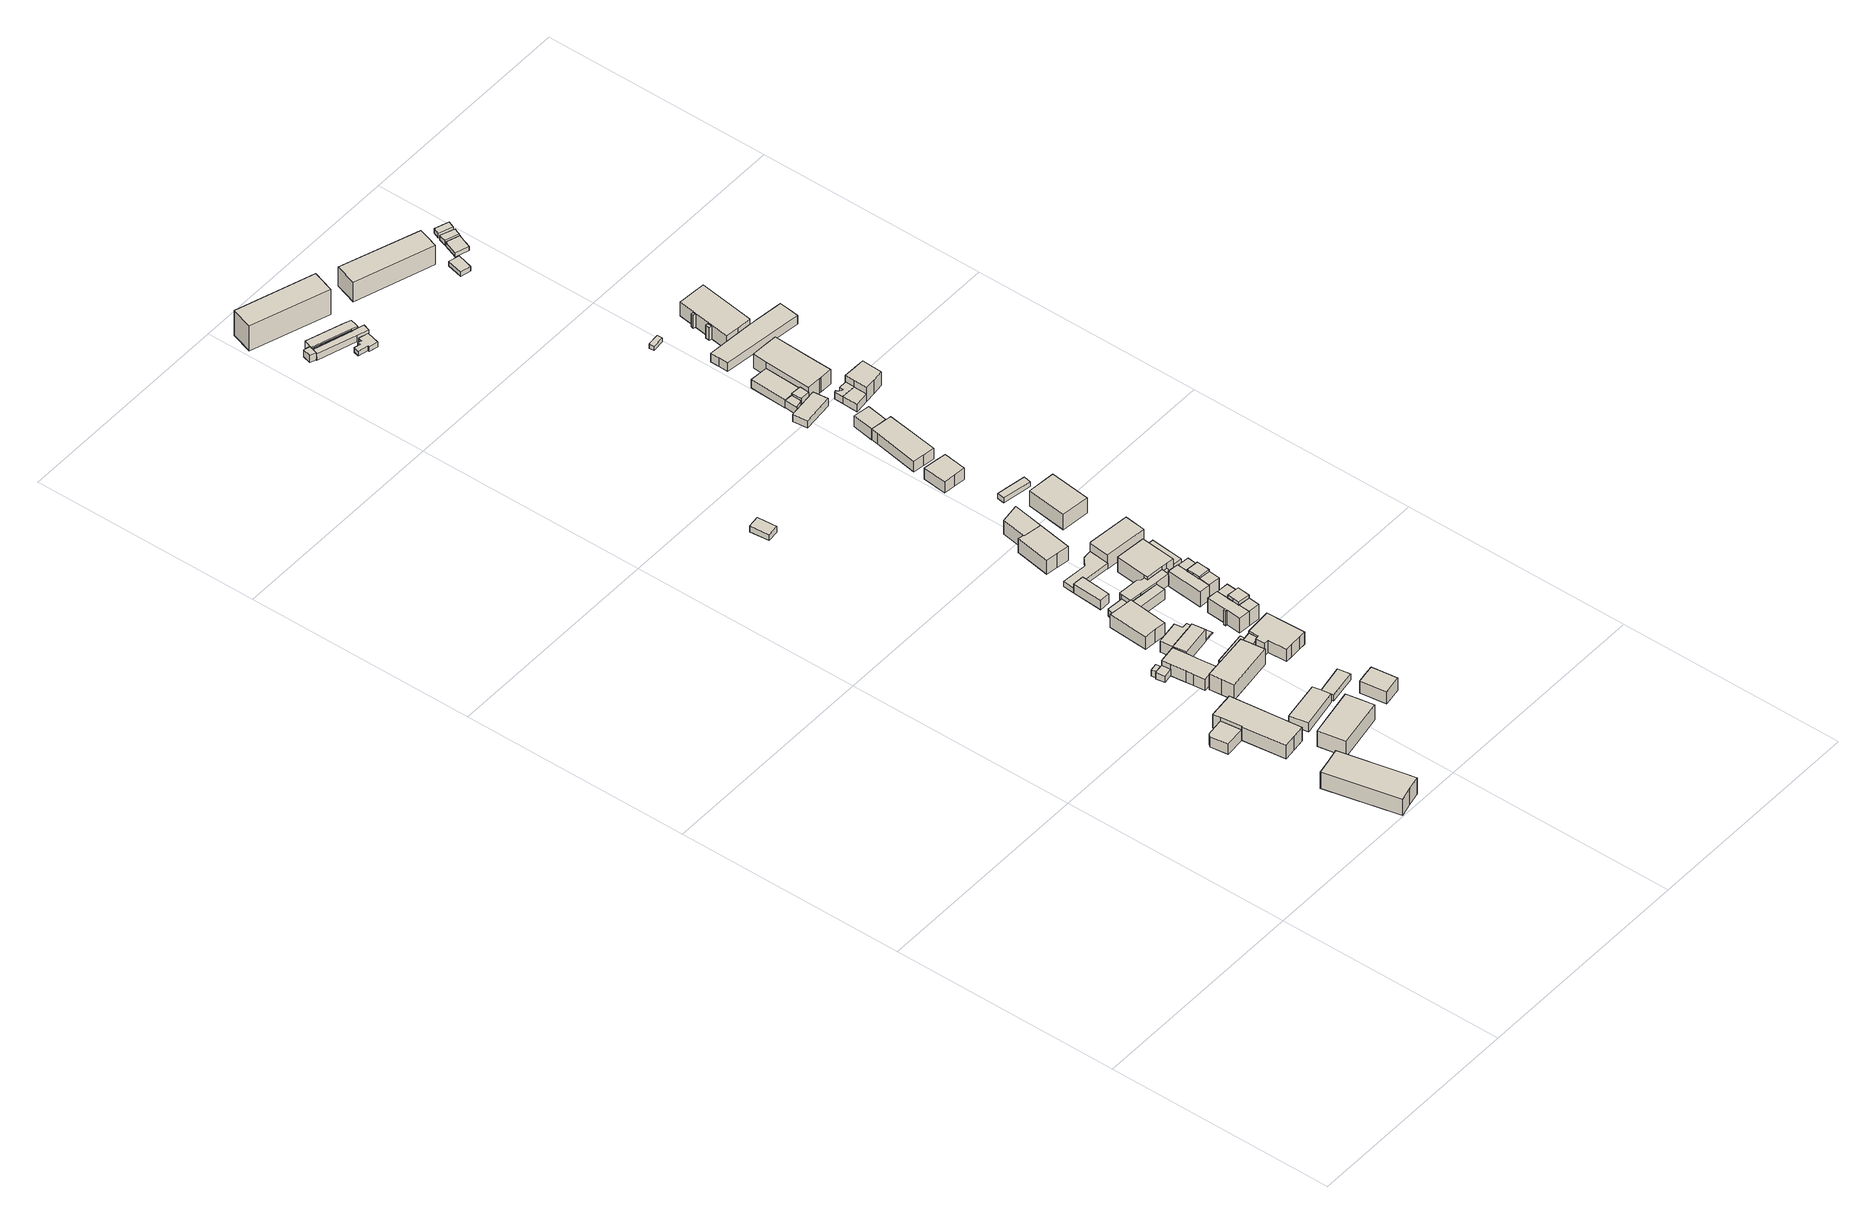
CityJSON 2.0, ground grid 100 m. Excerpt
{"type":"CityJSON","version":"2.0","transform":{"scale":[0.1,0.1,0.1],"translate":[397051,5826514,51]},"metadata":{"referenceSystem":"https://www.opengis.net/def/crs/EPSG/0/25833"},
"CityObjects":{
"building1":{"type":"Building","attributes":{"Gemeindeschluessel":"11000011","BezugspunktDach":"2200","function":"31001_3060","measuredHeight":9.57,"storeysAboveGround":1},"address":[{"country":"Germany","locality":"Berlin","thoroughfareNumber":"35 (4)","thoroughfareName":"Dorfstraße"}],"geometry":[{"type":"Solid","lod":"1","boundaries":[[[[0,1,2,3,4,5,6]],[[7,8,9,10,11,12,13]],[[7,13,6,5]],[[8,7,5,4]],[[9,8,4,3]],[[10,9,3,2]],[[11,10,2,1]],[[12,11,1,0]],[[13,12,0,6]]]]}]},
"building2":{"type":"Building","attributes":{"Gemeindeschluessel":"11000011","function":"31001_2120"},"address":[{"country":"Germany","locality":"Berlin","thoroughfareNumber":"34 (2)","thoroughfareName":"Dorfstraße"}],"children":["building2-1","building2-2"]},
"building2-1":{"type":"BuildingPart","attributes":{"BezugspunktDach":"2200","measuredHeight":7.62,"storeysAboveGround":1},"parents":["building2"],"geometry":[{"type":"Solid","lod":"1","boundaries":[[[[14,15,16,17,18,19,20,21,22]],[[23,24,25,26,27,28,29,30,31]],[[23,31,22,21]],[[24,23,21,20]],[[25,24,20,19]],[[26,25,19,18]],[[27,26,18,17]],[[28,27,17,16]],[[29,28,16,15]],[[30,32,33,29,15,14]],[[31,30,14,22]],[[29,33,32,30]]]]}]},
"building2-2":{"type":"BuildingPart","attributes":{"BezugspunktDach":"2200","measuredHeight":5.18,"storeysAboveGround":1},"parents":["building2"],"geometry":[{"type":"MultiSurface","lod":"1","boundaries":[[[34,35,33,32,36,37,38]],[[39,40,30,29,28,41,42]],[[39,42,38,37]],[[40,39,37,36]],[[30,40,36,32]],[[28,29,33,35]],[[41,28,35,34]],[[42,41,34,38]],[[29,30,43,32,33]]]}]},
"building3":{"type":"Building","attributes":{"Gemeindeschluessel":"11000011","BezugspunktDach":"2200","function":"31001_3060","measuredHeight":9.11,"storeysAboveGround":2},"address":[{"country":"Germany","locality":"Berlin","thoroughfareNumber":"35 (2)","thoroughfareName":"Dorfstraße"}],"geometry":[{"type":"Solid","lod":"1","boundaries":[[[[44,45,46,47,48]],[[49,50,51,52,53]],[[49,53,48,47]],[[50,49,47,46]],[[51,50,46,45]],[[52,51,45,44]],[[53,52,44,48]]]]}]},
"building4":{"type":"Building","attributes":{"Gemeindeschluessel":"11000011","BezugspunktDach":"2200","function":"31001_2143","measuredHeight":3.22,"storeysAboveGround":1},"address":[{"country":"Germany","locality":"Berlin","thoroughfareNumber":"33 (3)","thoroughfareName":"Dorfstraße"}],"geometry":[{"type":"Solid","lod":"1","boundaries":[[[[54,55,56,57,58,59]],[[60,61,62,63,64,65]],[[60,65,59,58]],[[61,60,58,57]],[[62,61,57,56]],[[63,62,56,55]],[[64,63,55,54]],[[65,64,54,59]]]]}]},
"building5":{"type":"Building","attributes":{"Gemeindeschluessel":"11000011","BezugspunktDach":"2200","function":"31001_2143","measuredHeight":3.15,"storeysAboveGround":1},"address":[{"country":"Germany","locality":"Berlin","thoroughfareNumber":"32 (4)","thoroughfareName":"Dorfstraße"}],"geometry":[{"type":"Solid","lod":"1","boundaries":[[[[58,57,66,67]],[[68,61,60,69]],[[68,69,67,66]],[[61,68,66,57]],[[60,61,57,58]],[[69,60,58,67]]]]}]},
"building6":{"type":"Building","attributes":{"Gemeindeschluessel":"11000011","BezugspunktDach":"2200","function":"31001_2120","measuredHeight":4.39,"storeysAboveGround":1},"address":[{"country":"Germany","locality":"Berlin","thoroughfareNumber":"34 (4)","thoroughfareName":"Dorfstraße"}],"geometry":[{"type":"Solid","lod":"1","boundaries":[[[[70,71,72,73,74]],[[75,76,77,78,79]],[[75,79,74,73]],[[76,75,73,72]],[[77,76,72,71]],[[78,77,71,70]],[[79,78,70,74]]]]}]},
"building7":{"type":"Building","attributes":{"Gemeindeschluessel":"11000011","BezugspunktDach":"2200","function":"31001_2143","measuredHeight":5.72,"storeysAboveGround":1},"address":[{"country":"Germany","locality":"Berlin","thoroughfareNumber":"33 (2)","thoroughfareName":"Dorfstraße"}],"geometry":[{"type":"Solid","lod":"1","boundaries":[[[[80,81,82,83,84,85,86,87,88,89]],[[90,91,92,93,94,95,96,97,98,99]],[[90,99,89,88]],[[91,90,88,87]],[[92,91,87,86]],[[93,92,86,85]],[[94,93,85,84]],[[95,94,84,83]],[[96,95,83,82]],[[97,96,82,81]],[[98,97,81,80]],[[99,98,80,89]]]]}]},
"building8":{"type":"Building","attributes":{"Gemeindeschluessel":"11000011","function":"31001_2120"},"address":[{"country":"Germany","locality":"Berlin","thoroughfareNumber":"34 (1)","thoroughfareName":"Dorfstraße"}],"children":["building8-1","building8-2"]},
"building8-1":{"type":"BuildingPart","attributes":{"BezugspunktDach":"2200","measuredHeight":9.77,"storeysAboveGround":2},"parents":["building8"],"geometry":[{"type":"MultiSurface","lod":"1","boundaries":[[[100,101,102,103,104,105,106,107]],[[108,109,110,111,112,113,114,115]],[[108,115,107,106]],[[109,108,106,105]],[[116,117,109,105,104]],[[111,110,104,103]],[[112,111,103,102]],[[113,112,102,101]],[[114,113,101,100]],[[115,114,100,107]],[[118,110,109,117,116]]]}]},
"building8-2":{"type":"BuildingPart","attributes":{"BezugspunktDach":"2200","measuredHeight":5.75,"storeysAboveGround":2},"parents":["building8"],"geometry":[{"type":"MultiSurface","lod":"1","boundaries":[[[116,119,120,121,122,117]],[[123,124,125,126,110,109]],[[123,109,117,122]],[[124,123,122,121]],[[125,124,121,120]],[[126,125,120,119]],[[110,126,119,116]],[[109,110,127,116,117]]]}]},
"building9":{"type":"Building","attributes":{"Gemeindeschluessel":"11000011","BezugspunktDach":"2200","function":"31001_1313","measuredHeight":2.91,"storeysAboveGround":1},"address":[{"country":"Germany","locality":"Berlin","thoroughfareNumber":"29 (3)","thoroughfareName":"Dorfstraße"}],"geometry":[{"type":"Solid","lod":"1","boundaries":[[[[128,129,130,131]],[[132,133,134,135]],[[132,135,131,130]],[[133,132,130,129]],[[134,133,129,128]],[[135,134,128,131]]]]}]},
"building10":{"type":"Building","attributes":{"Gemeindeschluessel":"11000011","BezugspunktDach":"2200","function":"31001_2143","measuredHeight":5.69,"storeysAboveGround":1},"address":[{"country":"Germany","locality":"Berlin","thoroughfareNumber":"32 (3)","thoroughfareName":"Dorfstraße"}],"geometry":[{"type":"Solid","lod":"1","boundaries":[[[[136,137,138,139,140,141,142]],[[143,144,145,146,147,148,149]],[[143,149,142,141]],[[144,143,141,140]],[[145,144,140,139]],[[146,145,139,138]],[[147,146,138,137]],[[148,147,137,136]],[[149,148,136,142]]]]}]},
"building11":{"type":"Building","attributes":{"Gemeindeschluessel":"11000011","BezugspunktDach":"2200","function":"31001_2120","measuredHeight":3.17,"storeysAboveGround":1},"address":[{"country":"Germany","locality":"Berlin","thoroughfareNumber":"34 (5)","thoroughfareName":"Dorfstraße"}],"geometry":[{"type":"Solid","lod":"1","boundaries":[[[[71,150,151,152,72]],[[153,154,155,156,157]],[[153,157,72,152]],[[154,153,152,151]],[[155,154,151,150]],[[156,155,150,71]],[[157,156,71,72]]]]}]},
"building12":{"type":"Building","attributes":{"Gemeindeschluessel":"11000011","BezugspunktDach":"2200","function":"31001_2143","measuredHeight":7.72,"storeysAboveGround":2},"address":[{"country":"Germany","locality":"Berlin","thoroughfareNumber":"32 (2)","thoroughfareName":"Dorfstraße"}],"geometry":[{"type":"Solid","lod":"1","boundaries":[[[[158,159,160,161,162,163,164,165,166]],[[167,168,169,170,171,172,173,174,175]],[[167,175,166,165]],[[168,167,165,164]],[[169,168,164,163]],[[170,169,163,162]],[[171,170,162,161]],[[172,171,161,160]],[[173,172,160,159]],[[174,173,159,158]],[[175,174,158,166]]]]}]},
"building13":{"type":"Building","attributes":{"Gemeindeschluessel":"11000011","function":"31001_2143"},"address":[{"country":"Germany","locality":"Berlin","thoroughfareNumber":"33 (1)","thoroughfareName":"Dorfstraße"}],"children":["building13-1","building13-2"]},
"building13-1":{"type":"BuildingPart","attributes":{"BezugspunktDach":"2200","measuredHeight":5.94,"storeysAboveGround":2},"parents":["building13"],"geometry":[{"type":"MultiSurface","lod":"1","boundaries":[[[176,177,178,138,137,136]],[[179,180,181,182,183,184]],[[179,184,136,137]],[[180,179,137,138]],[[181,180,138,178]],[[182,181,185,186,187,188,189,178,177]],[[183,182,177,176]],[[184,183,176,136]],[[189,188,187,186,185]]]}]},
"building13-2":{"type":"BuildingPart","attributes":{"BezugspunktDach":"2200","measuredHeight":0.475,"storeysAboveGround":2},"parents":["building13"],"geometry":[{"type":"Solid","lod":"1","boundaries":[[[[187,190,191,188]],[[192,193,186,185]],[[192,185,188,191]],[[193,192,191,190]],[[186,193,190,187]],[[185,186,187,188]]]]}]},
"building14":{"type":"Building","attributes":{"Gemeindeschluessel":"11000011","BezugspunktDach":"2200","function":"31001_2143","measuredHeight":3.4,"storeysAboveGround":1},"address":[{"country":"Germany","locality":"Berlin","thoroughfareNumber":"33 (4)","thoroughfareName":"Dorfstraße"}],"geometry":[{"type":"Solid","lod":"1","boundaries":[[[[194,195,196,197,198]],[[199,200,201,202,203]],[[199,203,198,197]],[[200,199,197,196]],[[201,200,196,195]],[[202,201,195,194]],[[203,202,194,198]]]]}]},
"building15":{"type":"Building","attributes":{"Gemeindeschluessel":"11000011","BezugspunktDach":"2200","function":"31001_3060","measuredHeight":7.62,"storeysAboveGround":1},"address":[{"country":"Germany","locality":"Berlin","thoroughfareNumber":"35 (1)","thoroughfareName":"Dorfstraße"}],"geometry":[{"type":"Solid","lod":"1","boundaries":[[[[204,205,206,207,208]],[[209,210,211,212,213]],[[209,213,208,207]],[[210,209,207,206]],[[211,210,206,205]],[[212,211,205,204]],[[213,212,204,208]]]]}]},
"building16":{"type":"Building","attributes":{"Gemeindeschluessel":"11000011","BezugspunktDach":"2200","function":"31001_2143","measuredHeight":3.55,"storeysAboveGround":2},"address":[{"country":"Germany","locality":"Berlin","thoroughfareNumber":"31A (3)","thoroughfareName":"Dorfstraße"}],"geometry":[{"type":"Solid","lod":"1","boundaries":[[[[214,215,216,217,218]],[[219,220,221,222,223]],[[219,223,218,217]],[[220,219,217,216]],[[221,220,216,215]],[[222,221,215,214]],[[223,222,214,218]]]]}]},
"building17":{"type":"Building","attributes":{"Gemeindeschluessel":"11000011","BezugspunktDach":"2200","function":"31001_2143","measuredHeight":4.71,"storeysAboveGround":2},"address":[{"country":"Germany","locality":"Berlin","thoroughfareNumber":"31A (1)","thoroughfareName":"Dorfstraße"}],"geometry":[{"type":"Solid","lod":"1","boundaries":[[[[224,225,226,227]],[[228,229,230,231]],[[228,231,227,226]],[[229,228,226,225]],[[230,229,225,224]],[[231,230,224,227]]]]}]},
"building18":{"type":"Building","attributes":{"Gemeindeschluessel":"11000011","BezugspunktDach":"2200","function":"31001_1010","measuredHeight":9.37,"storeysAboveGround":1},"address":[{"country":"Germany","locality":"Berlin","thoroughfareNumber":"34","thoroughfareName":"Dorfstraße"}],"geometry":[{"type":"Solid","lod":"1","boundaries":[[[[232,233,234,235,236,237,238,239,240,241,242]],[[243,244,245,246,247,248,249,250,251,252,253]],[[243,253,242,241]],[[244,243,241,240]],[[245,244,240,239]],[[246,245,239,238]],[[247,246,238,237]],[[248,247,237,236]],[[249,248,236,235]],[[250,249,235,234]],[[251,250,234,233]],[[252,251,233,232]],[[253,252,232,242]]]]}]},
"building19":{"type":"Building","attributes":{"Gemeindeschluessel":"11000011","BezugspunktDach":"2200","function":"31001_2143","measuredHeight":5.53,"storeysAboveGround":1},"address":[{"country":"Germany","locality":"Berlin","thoroughfareNumber":"32 (1)","thoroughfareName":"Dorfstraße"}],"geometry":[{"type":"Solid","lod":"1","boundaries":[[[[254,255,256,257,258]],[[259,260,261,262,263]],[[259,263,258,257]],[[260,259,257,256]],[[261,260,256,255]],[[262,261,255,254]],[[263,262,254,258]]]]}]},
"building20":{"type":"Building","attributes":{"Gemeindeschluessel":"11000011","function":"31001_2010"},"address":[{"country":"Germany","locality":"Berlin","thoroughfareNumber":"31A (2)","thoroughfareName":"Dorfstraße"}],"children":["building20-1","building20-2"]},
"building20-1":{"type":"BuildingPart","attributes":{"BezugspunktDach":"2200","measuredHeight":5.88,"storeysAboveGround":2},"parents":["building20"],"geometry":[{"type":"MultiSurface","lod":"1","boundaries":[[[264,265,266,267,268,269,270,271,272,273,274,275]],[[220,276,277,278,279,280,281,282,283,284,285,221]],[[220,221,275,274]],[[276,220,274,273]],[[277,276,273,272]],[[278,277,272,271]],[[279,278,271,270]],[[280,279,270,269]],[[281,280,269,268]],[[282,281,268,267]],[[283,282,283,286,287,288,267,266]],[[284,283,266,265]],[[285,284,265,264]],[[221,285,264,275]],[[288,287,286,283,282]]]}]},
"building20-2":{"type":"BuildingPart","attributes":{"BezugspunktDach":"2200","measuredHeight":4.78,"storeysAboveGround":2},"parents":["building20"],"geometry":[{"type":"Solid","lod":"1","boundaries":[[[[289,290,287,286]],[[282,291,292,283]],[[291,282,287,290]],[[292,291,290,289]],[[283,292,289,286]],[[282,283,286,287]]]]}]},
"building21":{"type":"Building","attributes":{"Gemeindeschluessel":"11000011","BezugspunktDach":"2200","function":"31001_2143","measuredHeight":2.66,"storeysAboveGround":1},"address":[{"country":"Germany","locality":"Berlin","thoroughfareNumber":"31 (4)","thoroughfareName":"Dorfstraße"}],"geometry":[{"type":"Solid","lod":"1","boundaries":[[[[293,294,295,296,297,298,299,300]],[[301,302,303,304,305,306,229,228]],[[301,228,300,299]],[[302,301,299,298]],[[303,302,298,297]],[[304,303,297,296]],[[305,304,296,295]],[[306,305,295,294]],[[229,306,294,293]],[[228,229,293,300]]]]}]},
"building22":{"type":"Building","attributes":{"Gemeindeschluessel":"11000011","function":"31001_1010"},"address":[{"country":"Germany","locality":"Berlin","thoroughfareNumber":"33","thoroughfareName":"Dorfstraße"}],"children":["building22-1","building22-2","building22-3","building22-4"]},
"building22-1":{"type":"BuildingPart","attributes":{"BezugspunktDach":"2200","measuredHeight":9.99,"storeysAboveGround":2},"parents":["building22"],"geometry":[{"type":"MultiSurface","lod":"1","boundaries":[[[307,308,309,310,311]],[[312,313,314,315,316]],[[317,318,311,310]],[[313,312,310,309],[313,319,317,312]],[[320,321,309,308]],[[314,313,322,313,314,323]],[[315,314,308,307]],[[324,318,325,315,316,315,307,311]],[[317,319,313,312]],[[323,314,313,322,321,320]],[[316,315,325,318,324]]]}]},
"building22-2":{"type":"BuildingPart","attributes":{"BezugspunktDach":"2200","measuredHeight":9.56,"storeysAboveGround":2},"parents":["building22"],"geometry":[{"type":"MultiSurface","lod":"1","boundaries":[[[326,327,328,318,319,329,330,331,332,333]],[[334,335,336,337,313,316,338,339,340,341]],[[334,341,333,332]],[[335,334,332,331]],[[336,335,331,330]],[[337,336,330,329]],[[321,342,329,319]],[[339,338,328,327]],[[340,339,327,326]],[[341,340,326,333]],[[313,337,342,321]],[[316,312,317,318]],[[313,343,319,317,312]],[[338,316,318,328]]]}]},
"building22-3":{"type":"BuildingPart","attributes":{"BezugspunktDach":"2200","measuredHeight":7.06,"storeysAboveGround":2},"parents":["building22"],"geometry":[{"type":"Solid","lod":"1","boundaries":[[[[320,344,342,321]],[[337,345,314,313]],[[345,337,342,344]],[[314,345,344,320]],[[337,313,321,342]],[[314,320,321,313]]]]}]},
"building22-4":{"type":"BuildingPart","attributes":{"BezugspunktDach":"2200","measuredHeight":7.27,"storeysAboveGround":2},"parents":["building22"],"geometry":[{"type":"Solid","lod":"1","boundaries":[[[[346,325,318,328]],[[316,315,347,338]],[[328,338,328,318]],[[347,315,325,346]],[[338,347,346,328]],[[316,338,328,318]],[[315,316,318,325]]]]}]},
"building23":{"type":"Building","attributes":{"Gemeindeschluessel":"11000011","BezugspunktDach":"2200","function":"31001_2143","measuredHeight":9.01,"storeysAboveGround":1},"address":[{"country":"Germany","locality":"Berlin","thoroughfareNumber":"31 (2)","thoroughfareName":"Dorfstraße"}],"geometry":[{"type":"Solid","lod":"1","boundaries":[[[[348,349,350,351,352,353,354,355]],[[356,357,358,359,360,361,362,363]],[[356,363,355,354]],[[357,356,354,353]],[[358,357,353,352]],[[359,358,352,351]],[[360,359,351,350]],[[361,360,350,349]],[[362,361,349,348]],[[363,362,348,355]]]]}]},
"building24":{"type":"Building","attributes":{"Gemeindeschluessel":"11000011","function":"31001_1010"},"address":[{"country":"Germany","locality":"Berlin","thoroughfareNumber":"32","thoroughfareName":"Dorfstraße"}],"children":["building24-1","building24-2","building24-3","building24-4"]},
"building24-1":{"type":"BuildingPart","attributes":{"BezugspunktDach":"2200","measuredHeight":9.05,"storeysAboveGround":2},"parents":["building24"],"geometry":[{"type":"MultiSurface","lod":"1","boundaries":[[[364,365,366,367,368,369]],[[370,371,372,373,374,375]],[[376,377,369,368]],[[378,376,368,367]],[[379,380,371,367,366]],[[373,372,366,365]],[[374,373,365,364]],[[381,382,383,364,369]],[[370,375,377,376]],[[371,370,376,378]],[[384,372,371,380,379]],[[385,375,374,383,382,381]]]}]},
"building24-2":{"type":"BuildingPart","attributes":{"BezugspunktDach":"2200","measuredHeight":9.29,"storeysAboveGround":2},"parents":["building24"],"geometry":[{"type":"MultiSurface","lod":"1","boundaries":[[[386,377,378,387,388,389,390]],[[391,392,393,371,375,394,395]],[[391,395,390,389]],[[392,391,389,388]],[[393,392,388,387]],[[371,380,396,393,387,378]],[[375,371,370,375,377]],[[395,394,386,390]],[[393,396,380,371]],[[377,375,370,376]],[[378,376,370,371]],[[375,377,386,394]]]}]},
"building24-3":{"type":"BuildingPart","attributes":{"BezugspunktDach":"2200","measuredHeight":7.58,"storeysAboveGround":2},"parents":["building24"],"geometry":[{"type":"MultiSurface","lod":"1","boundaries":[[[397,382,381,398]],[[375,374,399,394]],[[375,377,386,398,381]],[[374,375,374,382]],[[399,374,382,397]],[[394,399,397,398]],[[386,377,375,394]],[[381,382,374,375]]]}]},
"building24-4":{"type":"BuildingPart","attributes":{"BezugspunktDach":"2200","measuredHeight":9.32,"storeysAboveGround":2},"parents":["building24"],"geometry":[{"type":"Solid","lod":"1","boundaries":[[[[379,400,396,380]],[[393,401,372,371]],[[401,393,396,400]],[[372,401,400,379]],[[372,379,372,371]],[[371,380,396,393]],[[371,372,379,380]]]]}]},
"building25":{"type":"Building","attributes":{"Gemeindeschluessel":"11000011","BezugspunktDach":"2200","function":"31001_2143","measuredHeight":8.9,"storeysAboveGround":1},"address":[{"country":"Germany","locality":"Berlin","thoroughfareNumber":"31 (1)","thoroughfareName":"Dorfstraße"}],"geometry":[{"type":"Solid","lod":"1","boundaries":[[[[402,350,403,404,405,352]],[[406,407,408,409,410,411]],[[406,411,352,405]],[[407,406,405,404]],[[408,407,404,403]],[[409,408,403,350]],[[410,409,350,402]],[[411,410,402,352]]]]}]},
"building26":{"type":"Building","attributes":{"Gemeindeschluessel":"11000011","function":"31001_1120"},"address":[{"country":"Germany","locality":"Berlin","thoroughfareNumber":"31A","thoroughfareName":"Dorfstraße"}],"children":["building26-1","building26-2"]},
"building26-1":{"type":"BuildingPart","attributes":{"BezugspunktDach":"2200","measuredHeight":7.51,"storeysAboveGround":2},"parents":["building26"],"geometry":[{"type":"MultiSurface","lod":"1","boundaries":[[[412,413,414,415,416,417,418,419]],[[420,421,422,423,424,425,426,427]],[[420,427,419,418]],[[421,420,418,417]],[[422,421,417,416]],[[423,422,416,415]],[[428,429,415,414]],[[425,424,414,413]],[[426,425,413,412]],[[427,426,412,419]],[[424,423,429,428]]]}]},
"building26-2":{"type":"BuildingPart","attributes":{"BezugspunktDach":"2200","measuredHeight":4.93,"storeysAboveGround":2},"parents":["building26"],"geometry":[{"type":"MultiSurface","lod":"1","boundaries":[[[430,431,429,428]],[[432,433,434,435]],[[432,435,428,424,423]],[[433,432,429,431]],[[434,433,431,430]],[[435,434,430,428]],[[423,424,428,429]]]}]},
"building27":{"type":"Building","attributes":{"Gemeindeschluessel":"11000011","function":"31001_2143"},"address":[{"country":"Germany","locality":"Berlin","thoroughfareNumber":"5 (1)","thoroughfareName":"Blankenburger Pflasterweg"}],"children":["building27-1","building27-2","building27-3","building27-4"]},
"building27-1":{"type":"BuildingPart","attributes":{"BezugspunktDach":"2200","measuredHeight":3.95,"storeysAboveGround":1},"parents":["building27"],"geometry":[{"type":"MultiSurface","lod":"1","boundaries":[[[436,437,438,439,440,441,442,443,444]],[[445,446,447,448,449,450,451,452,453]],[[445,454,455,444,443]],[[448,447,441,440]],[[449,448,440,439]],[[450,449,439,438]],[[451,450,438,437]],[[452,451,437,436]],[[456,457,436,444]],[[455,454,445,453]],[[453,452,457,456]]]}]},
"building27-2":{"type":"BuildingPart","attributes":{"BezugspunktDach":"2200","measuredHeight":3.91,"storeysAboveGround":1},"parents":["building27"],"geometry":[{"type":"MultiSurface","lod":"1","boundaries":[[[458,454,459,460]],[[461,445,462,463]],[[461,463,460,459]],[[445,461,459,454]],[[464,465,456,455,458]],[[445,453,466,467]],[[463,462,458,460]],[[454,455,453,445]],[[456,465,466,453]],[[462,467,466,468,465,464]]]}]},
"building27-3":{"type":"BuildingPart","attributes":{"BezugspunktDach":"2200","measuredHeight":3.21,"storeysAboveGround":1},"parents":["building27"],"geometry":[{"type":"MultiSurface","lod":"1","boundaries":[[[469,457,456,465]],[[453,452,470,466]],[[470,452,457,469]],[[452,453,456,457]],[[470,469,465,466]]]}]},
"building27-4":{"type":"BuildingPart","attributes":{"BezugspunktDach":"2200","measuredHeight":3.21,"storeysAboveGround":1},"parents":["building27"],"geometry":[{"type":"MultiSurface","lod":"1","boundaries":[[[471,472,473,469,465,474]],[[466,470,475,476,477,478]],[[478,474,464,462,467]],[[475,470,469,473]],[[476,475,473,472]],[[477,476,472,471]],[[478,477,471,474]],[[466,467,462,464,465,479]],[[466,465,469,470]]]}]},
"building28":{"type":"Building","attributes":{"Gemeindeschluessel":"11000011","BezugspunktDach":"2200","function":"31001_2143","measuredHeight":2.31,"storeysAboveGround":1},"address":[{"country":"Germany","locality":"Berlin","thoroughfareNumber":"5 (7)","thoroughfareName":"Blankenburger Pflasterweg"}],"geometry":[{"type":"Solid","lod":"1","boundaries":[[[[480,481,482,483,484,485,486,487,488,489]],[[490,491,492,493,494,495,496,497,498,499]],[[490,499,489,488]],[[491,490,488,487]],[[492,491,487,486]],[[493,492,486,485]],[[494,493,485,484]],[[495,494,484,483]],[[496,495,483,482]],[[497,496,482,481]],[[498,497,481,480]],[[499,498,480,489]]]]}]},
"building29":{"type":"Building","attributes":{"Gemeindeschluessel":"11000011","BezugspunktDach":"2200","function":"31001_1010","measuredHeight":12.56,"storeysAboveGround":2},"address":[{"country":"Germany","locality":"Berlin","thoroughfareNumber":"5, 7","thoroughfareName":"Blankenburger Pflasterweg"}],"geometry":[{"type":"Solid","lod":"1","boundaries":[[[[500,501,502,503]],[[504,505,506,507]],[[504,507,503,502]],[[505,504,502,501]],[[506,505,501,500]],[[507,506,500,503]]]]}]},
"building30":{"type":"Building","attributes":{"Gemeindeschluessel":"11000011","BezugspunktDach":"2200","function":"31001_2143","measuredHeight":6.91,"storeysAboveGround":2},"address":[{"country":"Germany","locality":"Berlin","thoroughfareNumber":"31 (3)","thoroughfareName":"Dorfstraße"}],"geometry":[{"type":"Solid","lod":"1","boundaries":[[[[508,509,510,511,512]],[[513,514,515,516,517]],[[513,517,512,511]],[[514,513,511,510]],[[515,514,510,509]],[[516,515,509,508]],[[517,516,508,512]]]]}]},
"building31":{"type":"Building","attributes":{"Gemeindeschluessel":"11000011","BezugspunktDach":"2200","function":"31001_1010","measuredHeight":8.46,"storeysAboveGround":1},"address":[{"country":"Germany","locality":"Berlin","thoroughfareNumber":"30","thoroughfareName":"Dorfstraße"}],"geometry":[{"type":"Solid","lod":"1","boundaries":[[[[518,519,520,521,522,523,524]],[[525,526,527,528,529,530,531]],[[525,531,524,523]],[[526,525,523,522]],[[527,526,522,521]],[[528,527,521,520]],[[529,528,520,519]],[[530,529,519,518]],[[531,530,518,524]]]]}]},
"building32":{"type":"Building","attributes":{"Gemeindeschluessel":"11000011","BezugspunktDach":"2200","function":"31001_1010","measuredHeight":9.48,"storeysAboveGround":1},"address":[{"country":"Germany","locality":"Berlin","thoroughfareNumber":"31","thoroughfareName":"Dorfstraße"}],"geometry":[{"type":"Solid","lod":"1","boundaries":[[[[532,533,534,535,536]],[[537,538,539,540,541]],[[537,541,536,535]],[[538,537,535,534]],[[539,538,534,533]],[[540,539,533,532]],[[541,540,532,536]]]]}]},
"building33":{"type":"Building","attributes":{"Gemeindeschluessel":"11000011","BezugspunktDach":"2200","function":"31001_2463","measuredHeight":2.5,"storeysAboveGround":1},"address":[{"country":"Germany","locality":"Berlin","thoroughfareNumber":"30A (1)","thoroughfareName":"Dorfstraße"}],"geometry":[{"type":"Solid","lod":"1","boundaries":[[[[542,543,544,545,546]],[[547,548,549,550,551]],[[547,551,546,545]],[[548,547,545,544]],[[549,548,544,543]],[[550,549,543,542]],[[551,550,542,546]]]]}]},
"building34":{"type":"Building","attributes":{"Gemeindeschluessel":"11000011","BezugspunktDach":"2200","function":"31001_2010","measuredHeight":6.2,"storeysAboveGround":2},"address":[{"country":"Germany","locality":"Berlin","thoroughfareNumber":"30 (2)","thoroughfareName":"Dorfstraße"}],"geometry":[{"type":"Solid","lod":"1","boundaries":[[[[552,553,554,555,556,557,558,559,560]],[[561,562,563,564,565,566,567,568,569]],[[561,569,560,559]],[[562,561,559,558]],[[563,562,558,557]],[[564,563,557,556]],[[565,564,556,555]],[[566,565,555,554]],[[567,566,554,553]],[[568,567,553,552]],[[569,568,552,560]]]]}]},
"building35":{"type":"Building","attributes":{"Gemeindeschluessel":"11000011","BezugspunktDach":"2200","function":"31001_2143","measuredHeight":3.72,"storeysAboveGround":1},"address":[{"country":"Germany","locality":"Berlin","thoroughfareNumber":"28A (2)","thoroughfareName":"Dorfstraße"}],"geometry":[{"type":"Solid","lod":"1","boundaries":[[[[570,571,572,573]],[[574,575,576,577]],[[574,577,573,572]],[[575,574,572,571]],[[576,575,571,570]],[[577,576,570,573]]]]}]},
"building36":{"type":"Building","attributes":{"Gemeindeschluessel":"11000011","BezugspunktDach":"2200","function":"51009_1610","measuredHeight":3.98,"storeysAboveGround":0},"address":[{"country":"Germany","locality":"Berlin"}],"geometry":[{"type":"Solid","lod":"1","boundaries":[[[[578,579,580,581]],[[582,583,584,585]],[[582,585,581,580]],[[583,582,580,579]],[[584,583,579,578]],[[585,584,578,581]]]]}]},
"building37":{"type":"Building","attributes":{"Gemeindeschluessel":"11000011","BezugspunktDach":"2200","function":"31001_2100","measuredHeight":6.17,"storeysAboveGround":1},"address":[{"country":"Germany","locality":"Berlin","thoroughfareNumber":"29 (4)","thoroughfareName":"Dorfstraße"}],"geometry":[{"type":"Solid","lod":"1","boundaries":[[[[558,586,556,587,588,589,590]],[[591,592,593,564,594,562,595]],[[591,595,590,589]],[[592,591,589,588]],[[593,592,588,587]],[[564,593,587,556]],[[594,564,556,586]],[[562,594,586,558]],[[595,562,558,590]]]]}]},
"building38":{"type":"Building","attributes":{"Gemeindeschluessel":"11000011","function":"31001_2143"},"address":[{"country":"Germany","locality":"Berlin","thoroughfareNumber":"28 (3)","thoroughfareName":"Dorfstraße"}],"children":["building38-1","building38-2"]},
"building38-1":{"type":"BuildingPart","attributes":{"BezugspunktDach":"2200","measuredHeight":4.83,"storeysAboveGround":1},"parents":["building38"],"geometry":[{"type":"MultiSurface","lod":"1","boundaries":[[[596,597,598,599]],[[600,601,602,603]],[[600,603,599,598]],[[601,600,598,597]],[[602,601,597,596]],[[603,602,604,605,599]],[[596,605,604,602]]]}]},
"building38-2":{"type":"BuildingPart","attributes":{"BezugspunktDach":"2200","measuredHeight":4.83,"storeysAboveGround":1},"parents":["building38"],"geometry":[{"type":"MultiSurface","lod":"1","boundaries":[[[606,607,608,609]],[[604,602,610,611]],[[604,611,609,608]],[[602,596,605,608,607]],[[610,602,607,606]],[[611,610,606,609]],[[604,605,596,602]]]}]},
"building39":{"type":"Building","attributes":{"Gemeindeschluessel":"11000011","BezugspunktDach":"2200","function":"31001_1010","measuredHeight":11.53,"storeysAboveGround":2},"address":[{"country":"Germany","locality":"Berlin","thoroughfareNumber":"1, 3","thoroughfareName":"Blankenburger Pflasterweg"}],"geometry":[{"type":"Solid","lod":"1","boundaries":[[[[612,613,614,615,616]],[[617,618,619,620,621]],[[617,621,616,615]],[[618,617,615,614]],[[619,618,614,613]],[[620,619,613,612]],[[621,620,612,616]]]]}]},
"building40":{"type":"Building","attributes":{"Gemeindeschluessel":"11000011","BezugspunktDach":"2200","function":"51009_1610","measuredHeight":3.6,"storeysAboveGround":0},"address":[{"country":"Germany","locality":"Berlin"}],"geometry":[{"type":"Solid","lod":"1","boundaries":[[[[622,623,624,625,626,627,628,629,630,631,632,633,634,635]],[[636,637,638,639,640,641,642,643,644,645,646,647,648,649]],[[636,649,635,634]],[[637,636,634,633]],[[638,637,633,632]],[[639,638,632,631]],[[640,639,631,630]],[[641,640,630,629]],[[642,641,629,628]],[[643,642,628,627]],[[644,643,627,626]],[[645,644,626,625]],[[646,645,625,624]],[[647,646,624,623]],[[648,647,623,622]],[[649,648,622,635]]]]}]},
"building41":{"type":"Building","attributes":{"Gemeindeschluessel":"11000011","BezugspunktDach":"2200","function":"31001_2143","measuredHeight":2.13,"storeysAboveGround":1},"address":[{"country":"Germany","locality":"Berlin","thoroughfareNumber":"27A (6)","thoroughfareName":"Dorfstraße"}],"geometry":[{"type":"Solid","lod":"1","boundaries":[[[[650,651,652,653]],[[654,655,656,657]],[[654,657,653,652]],[[655,654,652,651]],[[656,655,651,650]],[[657,656,650,653]]]]}]},
"building42":{"type":"Building","attributes":{"Gemeindeschluessel":"11000011","BezugspunktDach":"2200","function":"31001_2143","measuredHeight":9.25,"storeysAboveGround":1},"address":[{"country":"Germany","locality":"Berlin","thoroughfareNumber":"28 (2)","thoroughfareName":"Dorfstraße"}],"geometry":[{"type":"Solid","lod":"1","boundaries":[[[[658,659,660,661,662,663,664,665,666]],[[667,668,669,670,671,672,673,674,675]],[[667,675,666,665]],[[668,667,665,664]],[[669,668,664,663]],[[670,669,663,662]],[[671,670,662,661]],[[672,671,661,660]],[[673,672,660,659]],[[674,673,659,658]],[[675,674,658,666]]]]}]},
"building43":{"type":"Building","attributes":{"Gemeindeschluessel":"11000011","function":"31001_1010"},"address":[{"country":"Germany","locality":"Berlin","thoroughfareNumber":"28B","thoroughfareName":"Dorfstraße"}],"children":["building43-1","building43-2"]},
"building43-1":{"type":"BuildingPart","attributes":{"BezugspunktDach":"2200","measuredHeight":7.64,"storeysAboveGround":2},"parents":["building43"],"geometry":[{"type":"MultiSurface","lod":"1","boundaries":[[[676,677,678,679,680,681,682,683,684]],[[685,686,687,688,689,690,691,692,693]],[[622,694,684,683]],[[686,685,683,682]],[[687,686,682,681]],[[688,687,681,680]],[[689,688,680,679]],[[690,689,679,678]],[[691,690,678,677]],[[692,691,677,676]],[[693,692,676,684]],[[685,693,695,694,622]]]}]},
"building43-2":{"type":"BuildingPart","attributes":{"BezugspunktDach":"2200","measuredHeight":3.73,"storeysAboveGround":2},"parents":["building43"],"geometry":[{"type":"MultiSurface","lod":"1","boundaries":[[[694,622,635,696]],[[697,685,693,698]],[[697,698,696,635]],[[685,697,635,622]],[[693,685,622,685,693,694]],[[698,693,694,696]]]}]},
"building44":{"type":"Building","attributes":{"Gemeindeschluessel":"11000011","BezugspunktDach":"2200","function":"31001_2463","measuredHeight":2.29,"storeysAboveGround":1},"address":[{"country":"Germany","locality":"Berlin","thoroughfareNumber":"1 (4)","thoroughfareName":"Blankenburger Pflasterweg"}],"geometry":[{"type":"Solid","lod":"1","boundaries":[[[[699,700,701,702]],[[703,704,705,706]],[[703,706,702,701]],[[704,703,701,700]],[[705,704,700,699]],[[706,705,699,702]]]]}]},
"building45":{"type":"Building","attributes":{"Gemeindeschluessel":"11000011","BezugspunktDach":"2200","function":"31001_2100","measuredHeight":4.75,"storeysAboveGround":1},"address":[{"country":"Germany","locality":"Berlin","thoroughfareNumber":"28 (1)","thoroughfareName":"Dorfstraße"}],"geometry":[{"type":"Solid","lod":"1","boundaries":[[[[707,708,709,710,711,712,713,714,715]],[[716,717,718,719,720,721,722,723,724]],[[716,724,715,714]],[[717,716,714,713]],[[718,717,713,712]],[[719,718,712,711]],[[720,719,711,710]],[[721,720,710,709]],[[722,721,709,708]],[[723,722,708,707]],[[724,723,707,715]]]]}]},
"building46":{"type":"Building","attributes":{"Gemeindeschluessel":"11000011","function":"31001_1010"},"address":[{"country":"Germany","locality":"Berlin","thoroughfareNumber":"27B","thoroughfareName":"Dorfstraße"}],"children":["building46-1","building46-2","building46-3"]},
"building46-1":{"type":"BuildingPart","attributes":{"BezugspunktDach":"2200","measuredHeight":7.58,"storeysAboveGround":2},"parents":["building46"],"geometry":[{"type":"MultiSurface","lod":"1","boundaries":[[[725,726,727,728,729,730,731,732,733,734,735,736,737,738]],[[739,740,741,742,743,744,745,746,747,748,749,750,751,752]],[[739,752,738,737]],[[740,739,737,736],[753,754,755,756]],[[741,740,736,735]],[[757,758,735,734]],[[742,741,758,759,760]],[[743,742,734,733]],[[744,743,733,732]],[[745,744,732,731]],[[746,745,731,730]],[[747,746,730,729]],[[748,747,729,728]],[[749,748,728,727]],[[750,749,727,726]],[[751,750,726,725]],[[752,751,725,738]],[[755,754,753,756]],[[760,759,758,757]]]}]},
"building46-2":{"type":"BuildingPart","attributes":{"BezugspunktDach":"2200","measuredHeight":6.41,"storeysAboveGround":2},"parents":["building46"],"geometry":[{"type":"Solid","lod":"1","boundaries":[[[[756,755,761,762]],[[763,754,753,764]],[[763,764,762,761]],[[754,763,761,755]],[[764,753,756,762]],[[754,755,756,753]]]]}]},
"building46-3":{"type":"BuildingPart","attributes":{"BezugspunktDach":"2200","measuredHeight":6.39,"storeysAboveGround":2},"parents":["building46"],"geometry":[{"type":"Solid","lod":"1","boundaries":[[[[758,757,765,766]],[[767,760,759,768]],[[767,768,766,765]],[[760,767,765,757]],[[768,759,758,766]],[[759,760,757,758]]]]}]},
"building47":{"type":"Building","attributes":{"Gemeindeschluessel":"11000011","BezugspunktDach":"2200","function":"31001_2463","measuredHeight":2.01,"storeysAboveGround":1},"address":[{"country":"Germany","locality":"Berlin","thoroughfareNumber":"1 (3)","thoroughfareName":"Blankenburger Pflasterweg"}],"geometry":[{"type":"Solid","lod":"1","boundaries":[[[[769,770,771,772,773]],[[774,775,776,777,778]],[[774,778,773,772]],[[775,774,772,771]],[[776,775,771,770]],[[777,776,770,769]],[[778,777,769,773]]]]}]},
"building48":{"type":"Building","attributes":{"Gemeindeschluessel":"11000011","BezugspunktDach":"2200","function":"31001_2143","measuredHeight":2.31,"storeysAboveGround":1},"address":[{"country":"Germany","locality":"Berlin","thoroughfareNumber":"1 (2)","thoroughfareName":"Blankenburger Pflasterweg"}],"geometry":[{"type":"Solid","lod":"1","boundaries":[[[[779,780,781,782,783]],[[784,785,786,787,788]],[[784,788,783,782]],[[785,784,782,781]],[[786,785,781,780]],[[787,786,780,779]],[[788,787,779,783]]]]}]},
"building49":{"type":"Building","attributes":{"Gemeindeschluessel":"11000011","BezugspunktDach":"2200","function":"31001_2143","measuredHeight":2.24,"storeysAboveGround":1},"address":[{"country":"Germany","locality":"Berlin","thoroughfareNumber":"1 (1)","thoroughfareName":"Blankenburger Pflasterweg"}],"geometry":[{"type":"Solid","lod":"1","boundaries":[[[[789,790,791,792]],[[793,794,795,796]],[[793,796,792,791]],[[794,793,791,790]],[[795,794,790,789]],[[796,795,789,792]]]]}]}
},
"vertices":[
[709,5,87],[770,20,87],[831,34,87],[821,85,87],[760,356,87],[698,342,87],[636,329,87],[698,342,6],[760,356,6],[821,85,6],[831,34,6],[770,20,6],[709,5,6],[636,329,6],
[642,798,80],[653,707,80],[652,707,80],[675,519,80],[730,526,80],[786,533,80],[751,843,80],[695,837,80],[638,831,80],[695,837,12],[751,843,12],[786,533,12],[730,526,12],[675,519,12],[652,707,12],[653,707,12],[642,798,12],[638,831,12],[642,798,64],[653,707,64],
[563,699,64],[652,707,64],[577,790,64],[562,788,64],[552,775,64],[562,788,12],[577,790,12],[563,699,12],[552,775,12],[642,798,28],
[818,354,90],[1036,393,90],[1025,452,90],[1014,512,90],[797,472,90],[1014,512,13],[1025,452,13],[1036,393,13],[818,354,13],[797,472,13],
[700,1101,66],[741,1108,66],[737,1147,66],[730,1146,66],[699,1142,66],[693,1141,66],[699,1142,34],[730,1146,34],[737,1147,34],[741,1108,34],[700,1101,34],[693,1141,34],
[727,1167,66],[695,1162,66],[727,1167,34],[695,1162,34],
[835,541,60],[1007,573,60],[1001,614,60],[994,650,60],[820,622,60],[994,650,16],[1001,614,16],[1007,573,16],[835,541,16],[820,622,16],
[741,1108,90],[749,1043,90],[752,1011,90],[758,961,90],[836,971,90],[830,1023,90],[827,1053,90],[822,1099,90],[815,1158,90],[737,1147,90],[815,1158,33],[822,1099,33],[827,1053,33],[830,1023,33],[836,971,33],[758,961,33],[752,1011,33],[749,1043,33],[741,1108,33],[737,1147,33],
[782,904,105],[788,851,105],[1006,879,105],[999,931,105],[998,941,105],[992,982,105],[888,970,105],[776,957,105],[888,970,27],[992,982,27],[998,941,27],[999,931,27],[1006,879,27],[788,851,27],[782,904,27],[776,957,27],[998,941,85],[992,982,85],[998,941,29],
[1035,946,85],[1054,949,85],[1052,991,85],[1038,989,85],[1038,989,27],[1052,991,27],[1054,949,27],[1035,946,27],[998,941,70],
[386,2695,70],[438,2700,70],[431,2786,70],[378,2780,70],[431,2786,41],[438,2700,41],[386,2695,41],[378,2780,41],
[815,1158,97],[919,1172,97],[943,1176,97],[942,1194,97],[916,1191,97],[911,1226,97],[809,1212,97],[911,1226,40],[916,1191,40],[942,1194,40],[943,1176,40],[919,1172,40],[815,1158,40],[809,1212,40],
[1009,563,60],[1134,582,60],[1125,637,60],[1125,637,29],[1134,582,29],[1009,563,29],[1007,573,29],[1001,614,29],
[838,1257,105],[888,1252,105],[902,1383,105],[907,1425,105],[895,1426,105],[852,1430,105],[826,1433,105],[798,1436,105],[787,1261,105],[798,1436,41],[826,1433,41],[852,1430,41],[895,1426,41],[907,1425,41],[902,1383,41],[888,1252,41],[838,1257,41],[787,1261,41],
[822,1099,97],[959,1118,97],[951,1177,97],[919,1172,37],[943,1176,37],[951,1177,37],[959,1118,37],[822,1099,37],[815,1158,37],[951,1177,40],[959,1118,40],[959,1118,45],[951,1177,45],[951,1177,44],
[1006,1124,45],[997,1183,45],[997,1183,40],[1006,1124,40],
[888,970,68],[992,982,68],[1038,989,68],[1034,1018,68],[884,998,68],[1034,1018,34],[1038,989,34],[992,982,34],[888,970,34],[884,998,34],
[1121,405,85],[1203,418,85],[1188,530,85],[1146,524,85],[1105,517,85],[1146,524,24],[1188,530,24],[1203,418,24],[1121,405,24],[1105,517,24],
[895,1426,78],[907,1425,78],[912,1471,78],[840,1477,78],[826,1433,78],[840,1477,43],[912,1471,43],[907,1425,43],[895,1426,43],[826,1433,43],
[894,1517,90],[904,1647,90],[856,1650,90],[848,1519,90],[856,1650,43],[904,1647,43],[894,1517,43],[848,1519,43],
[1036,905,95],[1057,906,95],[1062,824,95],[1093,825,95],[1143,827,95],[1174,829,95],[1168,999,95],[1110,995,95],[1052,991,95],[1054,949,95],[1035,946,95],[1054,949,34],[1052,991,34],[1110,995,34],[1168,999,34],[1174,829,34],[1143,827,34],[1093,825,34],[1062,824,34],[1057,906,34],[1036,905,34],[1035,946,34],
[1037,1371,91],[1041,1411,91],[958,1419,91],[907,1425,91],[902,1383,91],[907,1425,42],[958,1419,42],[1041,1411,42],[1037,1371,42],[902,1383,42],
[958,1419,101],[1041,1411,101],[1102,1405,101],[1106,1438,101],[1031,1445,101],[1032,1461,101],[1017,1463,101],[1004,1475,101],[963,1478,101],[913,1482,101],[912,1471,101],[907,1425,101],[913,1482,43],[963,1478,43],[1004,1475,43],[1017,1463,43],[1032,1461,43],[1031,1445,43],[1106,1438,43],[1102,1405,43],[1041,1411,43],[958,1419,43],[1102,1405,91],[1106,1438,91],[1106,1438,63],
[1128,1402,91],[1130,1435,91],[1130,1435,43],[1128,1402,43],
[904,1647,69],[1036,1634,69],[1044,1724,69],[1006,1720,69],[990,1705,69],[974,1691,69],[860,1701,69],[856,1650,69],[860,1701,43],[974,1691,43],[990,1705,43],[1006,1720,43],[1044,1724,43],[1036,1634,43],
[1176,1089,127],[1181,1144,127],[1127,1149,127],[1125,1122,127],[1124,1095,127],[1125,1122,39],[1127,1149,39],[1181,1144,39],[1176,1089,39],[1124,1095,39],[1125,1122,112],[1124,1095,112],[1127,1149,112],[1181,1144,110],[1127,1149,110],[1127,1149,70],[1181,1144,75],[1124,1095,97],[1176,1089,112],
[1075,1112,112],[1069,1048,112],[1120,1043,112],[1131,1202,112],[1082,1206,112],[1077,1121,112],[1068,1122,112],[1067,1111,112],[1068,1122,39],[1077,1121,39],[1082,1206,39],[1131,1202,39],[1120,1043,39],[1069,1048,39],[1075,1112,39],[1067,1111,39],[1131,1202,110],[1127,1149,76],
[1185,1198,110],[1185,1198,39],
[1171,1039,112],[1171,1039,39],
[925,1781,114],[978,1772,114],[1003,1921,114],[950,1930,114],[922,1934,114],[923,1937,114],[898,1942,114],[872,1789,114],[898,1942,44],[923,1937,44],[922,1934,44],[950,1930,44],[1003,1921,44],[978,1772,44],[925,1781,44],[872,1789,44],
[1193,1288,124],[1196,1317,124],[1198,1346,124],[1145,1351,124],[1143,1322,124],[1140,1293,124],[1143,1322,40],[1145,1351,40],[1198,1346,40],[1196,1317,40],[1193,1288,40],[1140,1293,40],[1143,1322,115],[1140,1293,115],[1145,1351,115],[1198,1346,112],[1145,1351,112],[1140,1293,116],[1193,1288,116],[1193,1288,69],[1198,1346,76],[1140,1293,91],
[1136,1242,115],[1149,1400,115],[1128,1402,115],[1102,1405,115],[1087,1246,115],[1102,1405,40],[1128,1402,40],[1149,1400,40],[1136,1242,40],[1087,1246,40],[1149,1400,112],
[1188,1238,116],[1136,1242,116],[1188,1238,40],
[1203,1394,112],[1203,1394,40],
[962,1928,114],[1026,2055,114],[983,2049,114],[940,2043,114],[940,2043,45],[983,2049,45],[1026,2055,45],[1003,1921,45],[962,1928,45],[922,1934,45],
[1106,1438,116],[1130,1435,116],[1163,1431,116],[1176,1575,116],[1177,1583,116],[1045,1596,116],[1032,1461,116],[1031,1445,116],[1032,1461,41],[1045,1596,41],[1177,1583,41],[1176,1575,41],[1163,1431,41],[1130,1435,41],[1106,1438,41],[1031,1445,41],[1163,1431,85],[1176,1575,85],
[1206,1427,85],[1220,1571,85],[1176,1575,40],[1220,1571,40],[1206,1427,40],[1163,1431,40],
[295,4564,69],[319,4556,69],[325,4575,69],[330,4594,69],[307,4603,69],[139,4658,69],[133,4639,69],[129,4626,69],[127,4620,69],[129,4626,32],[133,4639,32],[139,4658,32],[307,4603,32],[330,4594,32],[325,4575,32],[319,4556,32],[295,4564,32],[127,4620,32],[129,4626,67],[127,4620,67],[127,4620,64],[295,4564,64],
[117,4589,67],[101,4635,67],[91,4598,67],[101,4635,32],[117,4589,32],[91,4598,32],[117,4589,64],[124,4613,64],[124,4613,32],[123,4608,32],[124,4613,49],
[294,4560,64],[294,4560,32],
[285,4531,64],[334,4516,64],[343,4545,64],[115,4585,64],[343,4545,32],[334,4516,32],[285,4531,32],[115,4585,32],[124,4613,46],
[272,4470,56],[271,4464,56],[310,4455,56],[325,4512,56],[284,4522,56],[280,4505,56],[263,4511,56],[260,4498,56],[234,4504,56],[227,4481,56],[234,4504,33],[260,4498,33],[263,4511,33],[280,4505,33],[284,4522,33],[325,4512,33],[310,4455,33],[271,4464,33],[272,4470,33],[227,4481,33],
[340,4698,155],[372,4793,155],[35,4904,155],[5,4811,155],[35,4904,29],[372,4793,29],[340,4698,29],[5,4811,29],
[1224,1617,110],[1234,1707,110],[1052,1726,110],[1044,1724,110],[1036,1634,110],[1044,1724,41],[1052,1726,41],[1234,1707,41],[1224,1617,41],[1036,1634,41],
[1026,2340,103],[1077,2334,103],[1078,2341,103],[1090,2434,103],[1039,2442,103],[987,2449,103],[975,2346,103],[987,2449,47],[1039,2442,47],[1090,2434,47],[1078,2341,47],[1077,2334,47],[1026,2340,47],[975,2346,47],
[1219,1875,118],[1240,2052,118],[1179,2058,118],[1118,2064,118],[1096,1889,118],[1118,2064,42],[1179,2058,42],[1240,2052,42],[1219,1875,42],[1096,1889,42],
[1195,2122,72],[1201,2154,72],[1138,2165,72],[1072,2176,72],[1067,2144,72],[1072,2176,48],[1138,2165,48],[1201,2154,48],[1195,2122,48],[1067,2144,48],
[1043,2496,100],[1093,2489,100],[1126,2716,100],[1114,2718,100],[1103,2720,100],[1079,2723,100],[1032,2730,100],[1027,2698,100],[993,2503,100],[1027,2698,46],[1032,2730,46],[1079,2723,46],[1103,2720,46],[1114,2718,46],[1126,2716,46],[1093,2489,46],[1043,2496,46],[993,2503,46],
[937,2953,80],[1076,2967,80],[1069,3032,80],[930,3017,80],[1069,3032,43],[1076,2967,43],[937,2953,43],[930,3017,43],
[1005,3037,80],[1007,3081,80],[970,3084,80],[967,3028,80],[970,3084,44],[1007,3081,44],[1005,3037,44],[967,3028,44],
[1067,2725,100],[1118,2812,100],[1082,2818,100],[1046,2823,100],[1031,2730,100],[1046,2823,46],[1082,2818,46],[1118,2812,46],[1067,2725,46],[1031,2730,46],
[1051,3078,83],[1058,3242,83],[978,3247,83],[970,3084,83],[978,3247,42],[1058,3242,42],[1051,3078,42],[970,3084,42],[1007,3081,42],[1007,3081,83],
[1049,3036,91],[1051,3078,91],[1007,3081,91],[1005,3037,91],[1049,3036,42],[1005,3037,42],
[775,4556,136],[790,4601,136],[804,4646,136],[465,4763,136],[435,4668,136],[465,4763,40],[804,4646,40],[790,4601,40],[775,4556,40],[435,4668,40],
[1183,2931,81],[1184,2970,81],[1148,2971,81],[1148,2954,81],[1144,2954,81],[1140,2954,81],[1137,2955,81],[1134,2957,81],[1131,2960,81],[1128,2963,81],[1126,2967,81],[1125,2971,81],[1118,2970,81],[1117,2933,81],[1118,2970,45],[1125,2971,45],[1126,2967,45],[1128,2963,45],[1131,2960,45],[1134,2957,45],[1137,2955,45],[1140,2954,45],[1144,2954,45],[1148,2954,45],[1148,2971,45],[1184,2970,45],[1183,2931,45],[1117,2933,45],
[912,3647,64],[966,3651,64],[964,3674,64],[910,3669,64],[964,3674,42],[966,3651,42],[912,3647,42],[910,3669,42],
[1110,3033,116],[1118,3033,116],[1172,3031,116],[1174,3106,116],[1182,3297,116],[1122,3301,116],[1063,3304,116],[1058,3242,116],[1049,3036,116],[1058,3242,44],[1063,3304,44],[1122,3301,44],[1182,3297,44],[1174,3106,44],[1172,3031,44],[1118,3033,44],[1110,3033,44],[1049,3036,44],
[1231,2876,113],[1280,2882,113],[1283,2971,113],[1238,2971,113],[1234,2971,113],[1184,2973,113],[1184,2970,113],[1183,2931,113],[1182,2871,113],[1183,2931,44],[1184,2970,44],[1184,2973,44],[1234,2971,44],[1238,2971,44],[1283,2971,44],[1280,2882,44],[1231,2876,44],[1182,2871,44],[1182,2871,81],[1182,2871,60],
[1116,2863,81],[1117,2933,44],[1116,2863,44],
[824,4431,68],[843,4498,68],[796,4510,68],[779,4441,68],[796,4510,45],[843,4498,45],[824,4431,45],[779,4441,45],
[1345,3323,87],[1351,3367,87],[1356,3411,87],[1233,3426,87],[1209,3429,87],[1199,3430,87],[992,3447,87],[991,3407,87],[990,3366,87],[991,3407,44],[992,3447,44],[1199,3430,44],[1209,3429,44],[1233,3426,44],[1356,3411,44],[1351,3367,44],[1345,3323,44],[990,3366,44],
[1139,3435,113],[1199,3430,113],[1199,3431,113],[1201,3430,113],[1230,3626,113],[1237,3676,113],[1175,3681,113],[1144,3683,113],[1114,3686,113],[1104,3616,113],[1102,3604,113],[1092,3538,113],[1090,3519,113],[1078,3441,113],[1090,3519,43],[1092,3538,43],[1102,3604,43],[1104,3616,43],[1114,3686,43],[1144,3683,43],[1175,3681,43],[1237,3676,43],[1230,3626,43],[1201,3430,43],[1199,3431,43],[1199,3430,43],[1139,3435,43],[1078,3441,43],[1090,3519,44],[1092,3538,44],[1092,3538,108],[1090,3519,108],[1104,3616,109],[1102,3604,109],[1102,3604,45],[1104,3616,45],
[1080,3540,108],[1077,3521,108],[1080,3540,44],[1077,3521,44],
[1093,3618,109],[1090,3606,109],[1093,3618,45],[1090,3606,45],
[905,4502,65],[927,4558,65],[930,4564,65],[871,4584,65],[848,4520,65],[871,4584,45],[930,4564,45],[927,4558,45],[905,4502,45],[848,4520,45],
[932,4569,68],[937,4583,68],[944,4598,68],[883,4621,68],[872,4590,68],[883,4621,45],[944,4598,45],[937,4583,45],[932,4569,45],[872,4590,45],
[948,4610,68],[959,4638,68],[898,4659,68],[887,4631,68],[898,4659,46],[959,4638,46],[948,4610,46],[887,4631,46]
]}
